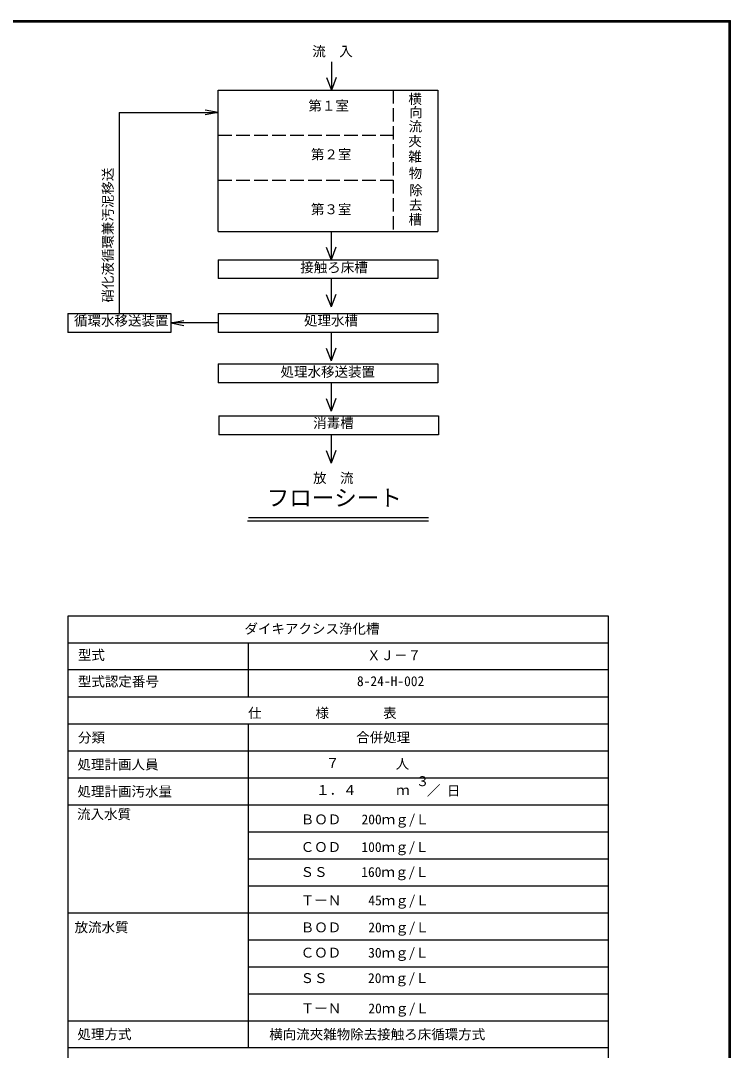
# Model space of a CAD drawing. Units: millimetres, scale not verified. Extents: x -9125 to 8193, y -6841 to 5236.
# Drawn here: x 3462 to 8193, y -1631 to 5236 of the extents above; entities that cross this region are included whole.
import ezdxf
from ezdxf.enums import TextEntityAlignment as Align

# ---------------------------------------------------------------- set-up
doc = ezdxf.new("R2010")
doc.units = ezdxf.units.MM
doc.header["$LTSCALE"] = 30
doc.linetypes.add('DASHED3', pattern=[4, 3, -1])
doc.layers.add('0-1_KIKI', color=3, linetype='Continuous', lineweight=25)
doc.layers.add('0-7_07', color=7, linetype='Continuous', lineweight=25)
doc.styles.add('MS Gothic', font='')
doc.styles.get('MS Gothic').set_extended_font_data('MS Gothic')

msp = doc.modelspace()

# ---------------------------------------------------------------- linework, layer by layer
at = {"layer": '0-1_KIKI'}
for p, q in [((5533.3, 4961.67), (5533.3, 4772.67)), ((5501.15, 4856.67), (5533.3, 4772.67)), ((5565.46, 4856.67), (5533.3, 4772.67)), ((4779.14, 3830.57), (4779.14, 4772.67)), ((4779.14, 4772.67), (6243.55, 4772.52)), ((6244.05, 4772.02), (6244.05, 3830.92)), ((4119.88, 4623.34), (4119.88, 3283.33)), ((4779.14, 4623.34), (4692.2, 4607.03)), ((4779.14, 3830.57), (6243.55, 3830.42)), ((5531.59, 3830.57), (5531.59, 3641.57)), ((5499.43, 3725.57), (5531.59, 3641.57)), ((5563.74, 3725.57), (5531.59, 3641.57)), ((4779.14, 3641.57), (4779.14, 3515.57)), ((4779.14, 3641.57), (6243.91, 3641.57)), ((4779.14, 3641.57), (6243.91, 3641.57)), ((6243.91, 3641.57), (6243.91, 3515.57)), ((6243.91, 3515.57), (4779.14, 3515.57)), ((5531.59, 3515.58), (5531.59, 3326.57)), ((5499.43, 3410.57), (5531.59, 3326.57)), ((5563.74, 3410.57), (5531.59, 3326.57)), ((3777.58, 3283.33), (3777.58, 3157.33)), ((3777.58, 3283.33), (4462.17, 3283.33)), ((3777.58, 3283.33), (4462.17, 3283.33)), ((4462.17, 3220.33), (4549.11, 3236.64)), ((4779.14, 3283.33), (4779.14, 3157.33)), ((4779.14, 3283.33), (6243.91, 3283.33)), ((6243.91, 3283.33), (6243.91, 3157.33)), ((6243.91, 3157.33), (4779.14, 3157.33)), ((5531.59, 3157.33), (5531.59, 2968.33)), ((5499.43, 3052.33), (5531.59, 2968.33)), ((5563.74, 3052.33), (5531.59, 2968.33)), ((4779.14, 2947.02), (4779.14, 2821.02)), ((4779.14, 2947.02), (6243.91, 2947.02)), ((6243.91, 2947.02), (6243.91, 2821.02)), ((6243.91, 2821.02), (4779.14, 2821.02)), ((5531.59, 2821.02), (5531.59, 2632.02)), ((5499.43, 2716.02), (5531.59, 2632.02)), ((5563.74, 2716.02), (5531.59, 2632.02)), ((4783.89, 2600.66), (4783.89, 2474.66)), ((4783.89, 2600.66), (6248.65, 2600.66)), ((5531.59, 2474.66), (5531.59, 2285.66)), ((5499.43, 2369.66), (5531.59, 2285.66)), ((5563.74, 2369.66), (5531.59, 2285.66)), ((6181.78, 1897.48), (4974.38, 1897.48)), ((6180.92, 1921.48), (4980, 1921.48)), ((3778.08, 1266.67), (7378.08, 1266.67)), ((3778.08, 726.67), (3778.08, 1266.67)), ((7378.08, 1266.67), (7378.08, 726.67)), ((3778.08, 1086.67), (7378.08, 1086.67)), ((4978.08, 1086.67), (4978.08, 726.67)), ((7378.08, 906.67), (3778.08, 906.67)), ((7378.08, 906.67), (3778.08, 906.67)), ((3778.08, 726.67), (7378.08, 726.67)), ((3778.08, -2873.34), (3778.08, 726.67)), ((7378.08, 726.67), (7378.08, -2873.34)), ((3778.08, 546.67), (7378.08, 546.67)), ((4978.08, 546.67), (4978.08, -1613.34)), ((3778.08, 366.67), (7378.08, 366.67)), ((3778.08, 186.67), (7378.08, 186.67)), ((3778.08, 6.67), (7378.08, 6.67)), ((4978.08, -173.34), (7378.08, -173.34)), ((4978.08, -353.34), (7378.08, -353.34)), ((4978.08, -533.34), (7378.08, -533.34)), ((3778.08, -713.34), (7378.08, -713.34)), ((4978.08, -893.34), (7378.08, -893.34)), ((4978.08, -1073.34), (7378.08, -1073.34)), ((4978.08, -1253.34), (7378.08, -1253.34)), ((3778.07, -1433.34), (7378.08, -1433.34)), ((7378.07, -1613.34), (3778.07, -1613.34))]:
    msp.add_line(p, q, dxfattribs=at)
at = {"layer": '0-1_KIKI', "linetype": 'DASHED3'}
for p, q in [((5944.41, 4772.52), (5944.41, 3830.42)), ((4779.14, 4472.67), (5944.41, 4472.52)), ((4779.14, 4172.67), (5944.41, 4172.52))]:
    msp.add_line(p, q, dxfattribs=at)
at = {"layer": '0-1_KIKI'}
for points in [[(4119.88, 4623.34), (4779.14, 4623.34), (4692.2, 4639.65)], [(4462.17, 3283.33), (4462.17, 3157.33), (3777.58, 3157.33)], [(4779.14, 3220.33), (4462.17, 3220.33), (4549.11, 3204.03)], [(6248.65, 2600.66), (6248.65, 2474.66), (4783.89, 2474.66)]]:
    msp.add_lwpolyline(points, dxfattribs=at)
for centre, start, end in [((6243.55, 4772.02), 0, 90), ((6243.55, 3830.92), 270, 0)]:
    msp.add_arc(centre, 0.5, start, end, dxfattribs=at)
at = {"layer": '0-7_07'}
for p, q in [((-7993.32, 5236.27), (8193.48, 5236.27)), ((-7992.72, 5235.67), (8192.88, 5235.67)), ((-7992.12, 5235.07), (8192.28, 5235.07)), ((-7991.52, 5234.47), (8191.68, 5234.47)), ((-7990.92, 5233.87), (8191.08, 5233.87)), ((-7990.32, 5233.27), (8190.48, 5233.27)), ((-7989.72, 5232.67), (8189.88, 5232.67)), ((-7989.12, 5232.07), (8189.28, 5232.07)), ((-7988.52, 5231.47), (8188.68, 5231.47)), ((-7987.92, 5230.87), (8188.08, 5230.87)), ((-7987.32, 5230.27), (8187.48, 5230.27)), ((-7986.72, 5229.67), (8186.88, 5229.67)), ((-7986.12, 5229.07), (8186.28, 5229.07)), ((-7985.52, 5228.47), (8185.68, 5228.47)), ((-7984.92, 5227.87), (8185.08, 5227.87)), ((8185.08, -6340.13), (8185.08, 5227.87)), ((8185.68, -6340.73), (8185.68, 5228.47)), ((8186.28, -6341.33), (8186.28, 5229.07)), ((8186.88, -6341.93), (8186.88, 5229.67)), ((8187.48, -6342.53), (8187.48, 5230.27)), ((8188.08, -6343.13), (8188.08, 5230.87)), ((8188.68, -6343.73), (8188.68, 5231.47)), ((8189.28, -6344.33), (8189.28, 5232.07)), ((8189.88, -6344.93), (8189.88, 5232.67)), ((8190.48, -6345.53), (8190.48, 5233.27)), ((8191.08, -6346.13), (8191.08, 5233.87)), ((8191.68, -6346.73), (8191.68, 5234.47)), ((8192.28, -6347.33), (8192.28, 5235.07)), ((8192.88, -6347.93), (8192.88, 5235.67)), ((8193.48, -6348.53), (8193.48, 5236.27))]:
    msp.add_line(p, q, dxfattribs=at)

# ---------------------------------------------------------------- texts
at = {"layer": '0-1_KIKI', "color": 4, "style": 'MS Gothic'}
for s, height, p in [('流\u3000入', 65.98, (5405.98, 4978.17)), ('横', 65.98, (6046.54, 4661.01)), ('第１室', 65.98, (5380.43, 4615.63)), ('向', 65.98, (6052.39, 4572.32)), ('流', 65.98, (6048.63, 4477.5)), ('夾', 65.98, (6046.05, 4378.37)), ('第２室', 65.98, (5396.99, 4290.99)), ('雑', 65.98, (6045.77, 4276.39)), ('物', 65.98, (6048.97, 4165.86)), ('除', 65.98, (6052.11, 4051.91)), ('第３室', 65.98, (5396.99, 3925.5)), ('去', 65.98, (6049.67, 3953.4)), ('槽', 65.98, (6047.93, 3856.8)), ('接触ろ床槽', 65.98, (5326.07, 3537.7)), ('循環水移送装置', 65.98, (3817.69, 3182.49)), ('処理水槽', 65.98, (5351.09, 3183.56)), ('処理水移送装置', 65.98, (5194.66, 2841.35)), ('消毒槽', 65.98, (5411.95, 2499.87)), ('放\u3000流', 65.98, (5411.26, 2133.28)), ('フローシート', 110, (5102.55, 1966.17)), ('ダイキアクシス浄化槽\u3000', 65.98, (4954.06, 1128.16)), ('型式', 65.98, (3843.62, 953.35)), ('ＸＪ－７', 65.98, (5771.73, 951.58)), ('型式認定番号', 65.98, (3843.62, 776.35)), ('8-24-H-002', 65.98, (5703.91, 778.75)), ('仕\u3000\u3000\u3000\u3000様\u3000\u3000\u3000\u3000表', 65.98, (4978.3, 566.31)), ('分類', 65.98, (3844.41, 402.7)), ('合併処理', 65.98, (5699.1, 403.75)), ('処理計画人員\u3000', 65.98, (3841.06, 223.05)), ('７', 65.98, (5496.72, 232.8)), ('人', 65.98, (5962.1, 226.88)), ('処理計画汚水量', 65.98, (3841.06, 43.05)), ('１．４', 65.98, (5431.81, 52.8)), ('３', 65.98, (6096.37, 111.76)), ('／', 65.98, (6170.01, 49.32)), ('日', 65.98, (6302.89, 48.62)), ('ｍ', 65.98, (5965.23, 52.8)), ('流入水質', 65.98, (3838.12, -108.01)), ('ＢＯＤ\u3000 200ｍｇ/Ｌ', 65.98, (5329.48, -143.07)), ('ＣＯＤ\u3000 100ｍｇ/Ｌ', 65.98, (5328.79, -327.13)), ('ＳＳ\u3000\u3000 160ｍｇ/Ｌ', 65.98, (5327.74, -493.67)), ('ＴーＮ \u3000 45ｍｇ/Ｌ', 65.98, (5329.83, -683.07)), ('放流水質', 65.98, (3821.3, -862.16)), ('ＢＯＤ\u3000\u300020ｍｇ/Ｌ', 65.98, (5329.48, -863.08)), ('ＣＯＤ\u3000\u300030ｍｇ/Ｌ', 65.98, (5328.78, -1031.58)), ('ＳＳ\u3000\u3000\u300020ｍｇ/Ｌ', 65.98, (5327.74, -1201.27)), ('ＴーＮ\u3000\u300020ｍｇ/Ｌ', 65.98, (5329.83, -1403.08)), ('処理方式\u3000\u3000\u3000', 65.98, (3841.05, -1575.56)), ('横向流夾雑物除去接触ろ床循環方式', 65.98, (5119.15, -1576.6))]:
    msp.add_text(s, height=height, dxfattribs=at).set_placement(p, align=Align.BOTTOM_LEFT)
msp.add_text('硝化液循環兼汚泥移送', height=65.98, rotation=90, dxfattribs=at).set_placement((4096.43, 3355.61), align=Align.BOTTOM_LEFT)

doc.saveas('drawing.dxf')
